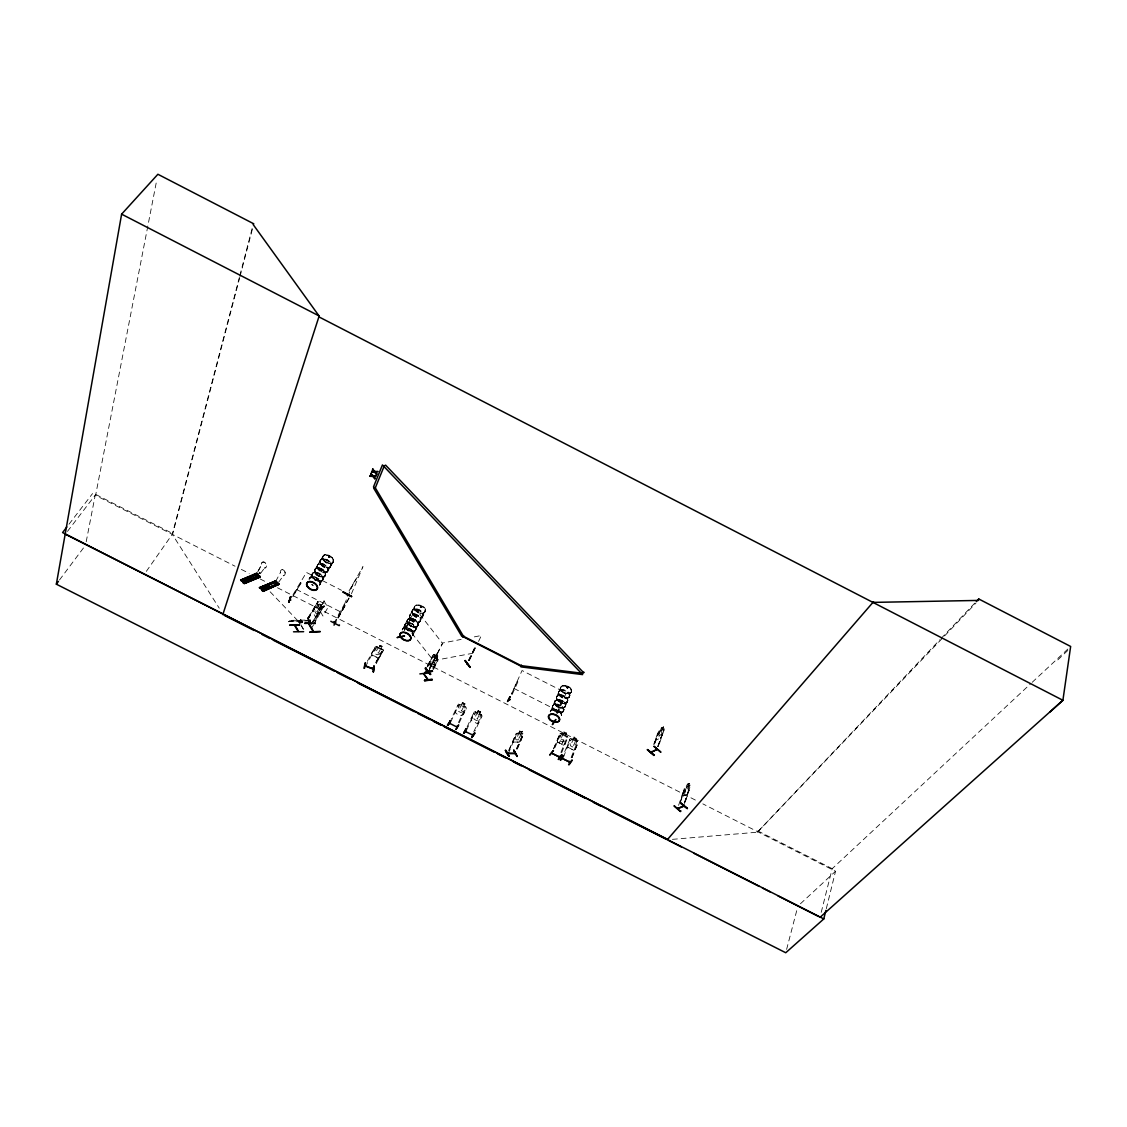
<?xml version="1.0" encoding="UTF-8"?>
<svg xmlns="http://www.w3.org/2000/svg" width="1127" height="1127" viewBox="0 0 1127 1127"><rect width="100%" height="100%" fill="white"/><g stroke="black" fill="none" stroke-linecap="round" stroke-linejoin="round"><path stroke-width="0.75" stroke-dasharray="5 3.75" d="M575.714 748.469L573.939 750.357L567.656 747.159L567.783 744.468M557.513 739.368L557.386 742.073L563.669 745.243L565.5 743.482M684.765 802.776L690.034 785.054L684.385 788.266L682.173 796.465L687.019 794.408L688.498 791.802M682.384 794.394L682.244 796.366L687.019 794.408M521.153 739.89L519.308 742.087L513.194 742.045L515.997 734.015L518.885 733.254L517.293 734.001L515.504 738.086L516.025 739.833L518.434 739.819L520.505 738.058L522.28 733.959L521.308 733.24M479.243 721.858L477.383 723.675L471.185 720.519L474.115 712.081L475.312 711.729L481.44 714.842L482.018 716.068L475.03 730.916M471.41 717.885L471.185 720.519M655.97 738.213L655.787 740.214L660.69 737.903L662.169 735.213L660.69 737.903M433.81 667.818L435.092 655.646M311.827 575.348L312.01 574.207M314.433 570.854L314.771 569.755M317.067 566.613L317.828 564.557M319.885 561.922L320.082 560.781M318.265 575.531L319.04 575.77M320.617 570.262L321.589 570.234L320.857 570.713M320.209 569.741L320.646 570.854L321.35 570.389M320.124 584.152L320.293 583.18M320.11 584.321L320.293 583.321M375.108 648.617L374.347 648.321L375.108 648.617L366.486 664.733M322.942 579.546L323.139 578.376M326.224 562.246L327.041 562.739L326.464 562.007M327.182 562.458L330.789 563.669M329.112 557.358C329.38 555.132 327.605 558.457 329.577 556.837M329.211 556.78L328.605 556.879M325.449 575.305C326.647 570.671 320.096 566.613 316.053 568.388M367.317 661.338L375.108 646.997L376.39 646.574L382.729 649.208M328.14 570.783L328.337 569.614M378.263 647.377L376.39 646.574M331.127 564.909L329.309 567.698M381.025 648.448L383.391 650.279L376.404 663.141M380.334 655.984L378.249 657.731C368.923 656.83 371.473 652.533 375.178 647.053M322.66 558.64C322.012 548.807 340.241 560.147 330.803 563.641M381.799 651.434L382.574 651.73L381.799 651.434L375.601 663.028M382.814 649.152L383.279 650.265M86.201 541.749L95.217 495.176L235.064 566.219M67.465 531.395L95.767 494.457L156.878 179.418M429.866 663.225L433.43 668.184L429.781 663.24L430.401 660.422M404.593 625.781L404.861 624.569M409.369 616.568L409.608 615.61M409.34 616.821L409.594 615.877M411.904 611.764L412.158 610.806M411.89 612.017L412.13 611.073M826.302 908.714L835.53 871.27L702.839 803.861M411.425 626.246L410.665 625.936M412.764 620.442L414.257 620.822M411.552 626.133L413.834 627.147L416.511 626.725M413.37 620.315L414.342 620.681L413.088 620.85M821.217 912.349L832.191 868.692L1030.909 683.497M418.765 612.426L418.582 611.834M418.666 612.017C402.917 602.593 434.332 602.325 422.991 615.722L423.188 614.905M413.144 634.839L413.412 633.599M421.259 607.509C422.695 606.087 418.244 606.382 421.033 607.622M415.694 629.937L415.976 628.711M418.089 625.358L418.202 623.301L417.342 626.358L417.962 625.612M420.385 620.963L420.667 619.723M422.907 616.145L423.16 615.159M239.389 277.327L172.276 534.325L219.244 608.171M239.84 275.622L252.279 227.964M146.327 571.361L172.797 533.592L239.53 278.284M239.981 276.58L252.434 228.922M786.604 949.413L797.028 909.461M259.125 573.023L259.886 573.023M672.425 839.347L757.358 832.205L939.89 639.742M317.279 615.736L315.588 617.159L312.672 612.031L316.87 603.692M312.757 612.031L316.898 603.79M684.202 803.016L690.02 787.04L684.469 804.537M684.413 803.213L690.245 787.238M680.44 802.185L684.667 789.618L683.878 789.675L684.667 789.618M688.611 785.73L689.386 786.054L687.949 790.351L684.371 793.45L685.399 787.759L687.414 784.223L689.47 783.335L688.696 785.632M688.682 785.787L689.47 783.335M678.595 805.368L684.385 788.266M680.215 801.987L684.441 789.435M657.661 746.539L663.888 730.507L658.464 746.468M657.886 746.736L664.31 729.07M658.238 746.271L663.944 728.549L658.126 731.986L653.688 744.454M660.619 730.282L661.324 727.887L663.479 726.957L661.394 727.957M662.563 729.366L663.409 726.901M654.477 743.087L659.084 730.845M654.252 744.186L658.224 733.184L654.491 744.383M550.258 711.729L550.61 710.841M552.399 706.671L552.765 705.77M554.343 702.107L556.541 699.782M556.358 697.359L556.71 696.472M558.471 692.372L558.837 691.471M554.442 701.924C556.597 707.531 557.795 706.953 563.641 707.643M560.513 701.698L561.683 701.431L561.922 702.572M563.81 692.401L564.599 692.837M561.049 702.206L561.246 701.374L561.176 702.276M560.852 690.034L563.965 692.823L564.345 692.119M566.67 687.695L567.388 687.118M566.98 687.245L568.233 687.836L567.12 688.09M301.022 583.068L300.345 582.49L301.022 583.068L292.879 596.535M567.684 687.879L567.656 687.202M563.43 711.193L563.782 710.306M560.88 707.967L564.599 707.376L565.782 705.53M567.318 701.867L567.684 700.98M569.431 696.711A5.917 3.663 23 0 0 563.331 690.02A5.917 3.663 23 0 0 559.781 695.359A5.917 3.663 23 0 0 569.431 696.711L569.755 694.739M571.896 757.795L577.545 743.89L576.7 743.679L577.433 744.059M572.009 757.64L578.109 742.51L577.587 741.27L571.361 738.171L570.192 738.537L563.88 753.724M571.15 757.414L576.799 743.524M575.869 740.397L576.785 741.834L575.094 746.004L573.037 747.116L570.544 745.849L569.938 743.383L571.628 739.227L573.263 739.157L574.108 736.819L576.77 738.171L575.714 740.467L577.489 741.369M563.387 757.147L570.318 740.228L569.473 740.016L570.318 740.228M560.922 752.357L566.642 738.495L567.374 738.861L566.642 738.495M561.655 752.723L567.853 737.481L565.529 735.297L566.529 733.128L563.852 731.817L559.344 743.017M561.838 744.299L566.501 733.184M553.653 748.638L559.992 733.395L562.965 733.973M553.766 748.483L560.063 733.48M555.019 747.497L560.175 735.17L559.33 734.959L560.175 735.17M550.525 711.32A5.903 3.592 23.1 0 1 557.076 710.63A5.903 3.592 23.1 0 1 561.359 715.786L563.12 711.56M563.486 710.714A5.874 3.592 23 0 0 557.414 704.107A5.874 3.592 23 0 0 553.935 709.334A5.874 3.592 23 0 0 563.486 710.714L567.022 702.22A5.846 3.592 23 0 0 560.992 695.641A5.846 3.592 23 0 0 557.513 700.881A5.846 3.592 23 0 0 567.022 702.22M567.374 701.388A5.846 3.592 23 0 0 561.345 694.795A5.846 3.592 23 0 0 557.865 700.036A5.846 3.592 23 0 0 567.374 701.388L569.121 697.219A5.832 3.606 23 0 0 563.106 690.64A5.832 3.606 23 0 0 559.626 695.88A5.832 3.606 23 0 0 569.121 697.219M569.473 696.387A5.818 3.606 23 0 0 563.458 689.794A5.818 3.606 23 0 0 559.978 695.049A5.818 3.606 23 0 0 569.473 696.387L571.192 692.203A5.804 3.592 23 0 0 565.219 685.639A5.818 3.606 23 0 0 561.725 690.907A5.818 3.606 23 0 0 571.206 692.232A5.818 3.606 23 0 0 565.219 685.639A5.804 3.592 23 0 0 561.753 690.893A5.804 3.592 23 0 0 571.192 692.203M557.499 713.588L566.163 692.978L522.055 670.523L511.447 694.077M340.988 612.539L353.103 583.842M558.189 706.925L558.288 707.122M561.88 701.628L560.908 701.473M566.966 687.85L566.909 687.09M556.738 713.194L560.908 703.389L561.655 703.783L560.908 703.389M351.427 593.844L362.964 566.627L348.243 592.309M550.906 710.475L552.681 706.249M553.061 705.417L556.639 696.937M557.006 696.106L558.767 691.95M559.133 691.119L560.725 687.385M554.681 701.614L554.991 700.881M344.101 604.734L344.763 605.298L344.101 604.734L337.086 617.033M517.18 748.821L523.576 733.945M517.293 749.046L523.675 733.916L523.097 733.156C519.167 734.691 524.534 727.845 521.336 733.297M345.045 605.312L338.128 617.441M357.287 577.207L349.201 591.436M516.462 748.835L522.336 735.325L523.153 735.537L522.336 735.325M516.575 749.046L522.449 735.537M508.897 750.554L516.039 734.086L517.082 733.198L523.097 733.156M508.291 753.554L516.039 735.382M519.801 731L518.899 733.254L519.801 731L522.407 731.043M508.77 750.343L515.969 734.057M512.207 694.471L518.026 681.581L517.18 681.37L518.026 681.581M511.559 693.908L517.279 681.201M473.72 731.874L480.567 717.04L481.285 717.406L480.567 717.04M481.342 714.941L479.595 714.053L480.736 711.813L478.087 710.531L477.13 712.799L475.509 712.813L473.636 716.857L474.143 719.265L476.608 720.519L478.736 719.435L480.609 715.391L479.623 713.997L480.623 711.841M466.465 730.24L474.157 713.785L473.34 713.574L474.157 713.785M477.115 712.63L478.116 710.475M467.113 726.901L473.425 713.419M458.464 722.52L464.845 709.052L465.564 709.418L464.845 709.052M459.196 722.886L466.198 708.08L465.662 706.925M455.604 709.94L455.393 712.518C460.76 718.533 464.93 714.349 466.31 708.094L465.733 706.868L458.393 704.093L451.265 718.871M450.589 722.196L458.421 705.798L457.604 705.601L458.421 705.798M468.522 660.309L475.369 646.151M468.691 660.549L475.524 646.377M469.198 660.197L476.031 646.025M469.367 660.422L476.2 646.25M478.538 641.418L481.398 635.501L471.255 637.473M432.74 669.029L436.698 661.619L433.162 669.621M433.416 669.579L437.854 660.901L436.797 658.083C439.995 656.477 434.008 651.209 437.797 655.942M436.304 653.829L435.219 655.984L433.402 654.632L430.542 660.478M429.767 667.48L437.699 653.308L429.697 669.565M430.021 667.438L437.037 653.421L437.868 653.519M429.401 669.17L442.545 643.038L461.126 639.432M429.443 669.621L442.587 643.489L415.624 608.918L404.339 630.289M434.177 654.646L435.233 656.125L434.205 655.773L432.176 659.802L432.05 662.591L433.458 664.564L435.078 663.873L437.882 655.928M427.203 666.268L432.669 655.9L427.866 666.804M427.457 666.226L433.402 654.632M427.612 666.846L433.078 656.492M413.215 634.416L415.342 630.331M415.778 629.528L420.033 621.343M420.456 620.54L422.555 616.525M420.935 607.185L421.597 606.904M404.579 630.232L410.298 619.413L405.621 629.345M402.635 629.035L404.776 624.964M405.227 624.147L409.538 616.004M409.974 615.201L412.073 611.186M412.51 610.397L414.44 606.791M407.171 620.498L407.551 619.794L407.636 623.344A5.931 3.663 27.6 0 0 417.244 626.358A5.931 3.663 27.6 0 0 412.764 619.033A5.931 3.663 27.6 0 0 407.692 623.316M375.629 662.845L381.842 651.237M376.362 663.338L383.391 650.209M380.898 648.49L382.166 646.278L379.405 645.207L378.32 647.476L376.573 647.588L374.432 651.547L374.897 653.787L377.489 654.787L379.785 653.632L381.912 649.673L380.898 648.419M275.706 581.349L280.384 572.657A3.156 2.31 66 0 1 282.13 569.698A3.156 2.31 66 0 1 285.075 572.755A3.156 2.31 66 0 1 283.215 575.77L283.342 575.714A3.156 2.31 66 0 0 285.201 572.713A3.156 2.31 66 0 0 282.243 569.656A3.156 2.31 66 0 0 280.384 572.657L280.384 572.657M258.238 570.783L261.422 565.021A3.156 2.324 65.3 0 1 263.309 562.035A3.156 2.324 65.3 0 1 266.282 565.092A3.156 2.324 65.3 0 1 264.394 568.078L264.521 568.036A3.156 2.324 65.3 0 0 266.409 565.036A3.156 2.324 65.3 0 0 263.436 561.979A3.156 2.324 65.3 0 0 261.549 564.965L256.773 573.615M461.366 704.713L459.788 704.826L457.872 708.855L458.365 711.264L460.83 712.518L462.986 711.447L464.887 707.418L463.915 706.023M464.902 703.924L462.422 702.515L461.422 704.826L458.365 704.15M337.846 617.427L349.046 597.803M337.931 617.906L350.751 595.45M338.213 618.061L345.341 605.467M463.535 713.969L461.577 715.56M323.998 600.93L327.901 607.594L322.984 616.06L319.054 609.411L324.153 600.93L319.054 609.411M314.898 621.442L324.083 605.678L314.377 623.428M311.883 627.697L313.545 624.851M324.646 606.199L322.871 606.368L314.56 620.611M319.913 609.101L320.984 605.241L319.758 603.072L318.462 605.284M311.01 624.358L321.265 607.354L314.179 620.752M312.982 621.512L321.265 607.354M321.857 606.819L323.815 607.425L321.857 606.819L324.083 605.678L322.561 605.805L313.405 621.47M308.178 622.104L309.221 620.329M308.446 622.569L310.334 620.766L309.488 620.78M309.545 621.202L310.277 619.949L309.812 621.653M309.277 621.456L307.516 618.413L308.784 616.976L308.375 619.146L307.586 618.413L317.997 601.452L308.333 619.019L307.643 618.385M307.516 618.413L308.784 616.976M307.953 619.146L308.77 617.004M302.487 622.597C294.584 624.626 302.825 618.892 300.444 619.526M299.106 622.668L300.867 619.526M299.388 622.752L300.853 619.554M299.303 623.034L301.289 620.259L299.472 623.344M299.838 623.344L301.275 620.287M308.023 619.033L318.363 602.1M320.195 583.955L322.547 579.968M323.026 579.179L327.746 571.206A5.945 3.663 30.5 0 0 322.885 563.697A5.945 3.663 30.5 0 0 318.237 568.233A5.945 3.663 30.5 0 0 327.675 571.22M328.211 570.417L330.535 566.501A5.931 3.677 30.5 0 0 325.689 559.006A5.931 3.677 30.5 0 0 321.054 563.556A5.931 3.677 30.5 0 0 330.465 566.515L330.014 567.275M331.014 565.726L333.31 561.795M311.348 624.316L307.953 618.399L317.997 601.452M481.44 714.842L481.891 716.11M322.9 569.67L319.998 568.417A5.945 3.649 30.4 0 0 315.419 572.967L319.11 575.7L318.265 575.714M302.853 621.54L288.639 621.47L289.273 620.413L310.277 620.005M288.85 621.836L289.498 620.78L310.488 620.315M329.352 557.104L328.563 556.907M319.674 584.744A6.001 3.663 30.4 0 0 316.898 578.179A6.001 3.663 30.4 0 0 309.531 578.531L311.911 574.559M317.166 565.824L312.404 573.77L312.912 572.995M317.645 565.036L319.983 561.133M320.462 560.358L322.829 556.456M293.034 594.647L306.459 572.46L341.523 590.309M292.95 596.352L301.092 582.884M320.096 560.683L321.688 559.161M314.616 569.825L315.278 568.825M312.024 574.108L312.573 573.291M309.714 578.052L309.164 578.869A6.086 3.705 30.4 0 1 316.757 578.419A6.086 3.705 30.4 0 1 319.575 585.082M309.516 578.545L310.052 577.757M327.21 572.009A5.945 3.663 30.5 0 0 322.421 564.486A5.945 3.663 30.5 0 0 317.772 569.022A5.945 3.663 30.5 0 0 327.21 572.009L328.098 570.896M324.9 576.136L325.576 575.15M322.026 580.743L322.576 579.954M322.35 580.475L322.9 579.658M319.519 585.251L320.068 584.434M570.192 738.537L573.234 739.213M567.656 747.159L573.981 750.3M561.133 733.099L567.332 736.227M563.852 731.817L566.374 733.212M278.608 582.279L283.342 575.714M567.909 737.551L567.261 736.283M260.647 573.263L264.521 568.036M309.643 620.864L288.639 621.47M59.477 579.996L84.483 546.595M69.001 524.21L92.541 493.584M412.2 610.693L413.045 609.693L412.468 610.468M410.256 614.708L409.65 615.497L410.51 614.497M407.354 620.033L407.946 619.117M404.903 624.457L405.762 623.456M402.578 629.12L403.184 628.345L402.311 629.331A6.029 3.691 27.6 0 1 410.087 629.063A6.029 3.691 27.6 0 1 412.538 635.501M425.147 611.876L422.386 613.44L417.92 612.074M422.019 617.202L422.864 616.23M419.498 622.019L420.357 621.047M414.806 630.993L415.666 630.035M412.482 635.698L413.102 634.938M941.101 638.474L975.109 602.79M757.358 832.205L976.024 602.959M558.879 691.386L559.696 690.597M556.752 696.387L557.583 695.584M566.613 687.54L567.726 688.343M554.709 701.191C558.133 697.613 565.613 700.642 565.768 705.502M567.318 688.076L568.064 687.583M552.808 705.685L553.625 704.896M550.652 710.757L551.483 709.968M560.866 701.67L561.781 701.543M566.853 693.725L571.29 692.387L571.206 689.33M562.077 702.501L561.964 701.727M568.543 697.74L569.36 696.951A5.917 3.663 23 0 0 563.218 690.288A5.917 3.663 23 0 0 559.682 695.613A5.917 3.663 23 0 0 569.318 696.979M566.444 702.741L567.275 701.952A5.931 3.649 23 0 0 561.105 695.274A5.931 3.649 23 0 0 557.569 700.6A5.931 3.649 23 0 0 567.233 701.98M565.416 706.446L563.556 707.812M564.599 707.333L565.303 706.629A5.874 3.606 23 0 0 559.119 700.036A5.874 3.606 23 0 0 555.625 705.291L559.401 707.643M562.542 712.081L563.373 711.292A5.959 3.649 23 0 0 557.161 704.6A5.959 3.649 23 0 0 553.625 709.911A5.959 3.649 23 0 0 563.331 711.306M660.577 730.24L659.225 731.479L658.055 737.128L661.718 733.874L663.268 729.578L662.493 729.296M1057.816 659.887L1067.917 650.349M1032.191 682.314L1070.65 646.461M800.409 903.798L835.53 871.27M433.332 668.198L437.91 660.943L436.797 658.083M315.602 617.033L317.194 615.736M317.913 564.458L318.871 563.838M315.166 568.98L316.152 568.219M312.658 573.192L313.616 572.586M309.784 577.954L310.756 577.348M326.52 572.389L327.478 571.783A6.044 3.719 30.5 0 0 322.576 564.148A6.044 3.719 30.5 0 0 317.856 568.755A6.044 3.719 30.5 0 0 327.45 571.783M325.013 575.982C321.251 578.827 314.856 575.235 314.56 570.685L314.644 571.995M321.35 581.138L322.28 580.546M407.847 619.287L408.89 618.568M416.398 626.908L417.441 626.203M658.224 733.184L658.464 733.381M664.113 730.705L663.31 730.789M569.529 693.57L570.544 693.091M689.541 783.392L687.414 784.223M259.379 572.206L260.351 573.206M258.773 573.544L260.083 572.981M317.645 612.975L316.039 613.567L314.884 611.524L315.236 608.763L317.518 604.889L318.547 605.284M413.045 620.089L414.074 620.315M420.272 606.354L421.315 606.537M375.164 647.109L376.39 646.729M560.034 733.522L561.133 733.184M324.097 555.048L325.224 554.752M324.111 576.573L318.73 575.939M416.046 605.072L417.229 604.805M410.298 619.413L410.763 620.005M433.726 660.563L472.819 653.266M556.555 699.768L557.823 699.557M434.191 654.548L437.769 659.436M316.814 603.804L318.462 605.143M563.021 734.1L561.401 734.156L559.682 738.298L560.274 740.777L562.753 742.059L564.824 740.96L566.529 736.804L565.5 735.367M317.617 603.649L320.575 610.228M324.745 606.382L324.139 606.396M319.702 607.326L320.575 608.721M308.164 618.793L311.559 623.949M302.473 621.935L299.317 622.315M298.894 622.301L302.698 622.245M513.194 742.045L519.308 742.087M317.222 568.093L319.998 568.445A5.945 3.649 30.4 0 1 324.858 575.953A5.945 3.649 30.4 0 1 315.419 572.967M421.244 607.636L420.526 606.932M411.355 618.54L408.791 618.779L414.37 619.23L418.173 623.287M414.032 621.357L412.891 620.54M415.3 626.992L412.482 626.612M557.738 699.754L562.077 700.755L565.233 703.572M326.295 562.443L327.182 562.542M419.582 613.116L421.019 613.44M411.355 618.512L415.595 620.259L418.061 623.485M566.853 693.739L563.965 692.823M561.514 702.6L560.612 701.797M559.401 707.615L560.88 707.981M379.447 645.377L382.025 646.377M371.854 655.083L378.235 657.576M328.027 555.104A5.931 3.677 30.5 0 1 332.789 562.627A5.903 3.663 30.5 0 1 323.407 559.654A5.903 3.663 30.5 0 1 328.027 555.104A5.903 3.663 30.5 0 1 332.775 562.598A5.931 3.677 30.5 0 1 323.364 559.668A5.931 3.677 30.5 0 1 328.027 555.104L329.422 555.653M412.383 626.823L408.495 624.428L407.241 622.019M513.982 688.442L558.541 711.095M296.246 589.351L340.917 612.046M95.767 494.457L172.797 533.592M757.738 830.881L832.191 868.692M241.347 569.403L249.194 573.389M260.182 578.982L266.465 582.166M277.453 587.745L696.556 800.663M462.394 702.558L465.057 703.854L463.887 706.08L465.634 706.967M478.144 710.644L480.595 711.884M475.298 711.87L477.13 712.799M562.725 734.832L565.19 736.114M561.007 738.988L563.486 740.27M557.513 741.975L563.641 745.144M321.434 569.036L324.858 571.981L325.618 574.291M411.045 626.034L408.594 624.231M326.605 562.767L322.674 558.668M422.794 606.537L423.907 607.523M270.156 591.802L297.331 620.23M406.41 626.358L433.782 661M571.206 689.301C569.544 684.906 558.654 683.54 560.837 690.02M432.923 660.859L434.332 662.831L436.346 658.802L434.952 656.83M436.459 654.674L437.008 656.647L436.107 655.393M301.064 624.851L304.248 630.585M301.613 626.415L303.29 629.19M324.956 571.798L325.534 572.967M332.803 558.598L333.564 560.894M565.247 703.586L565.669 705.699M407.086 620.921L407.213 622.005M552.399 706.784L552.441 707.897M554.428 701.924L555.597 705.305A5.874 3.606 23 0 0 565.19 706.657M556.344 697.486L556.386 698.585M558.471 692.485L558.499 693.598M561.626 714.166L561.669 715.279A5.987 3.635 23.1 0 0 556.597 709.756A5.987 3.635 23.1 0 0 550.356 711.616M563.754 709.08L563.796 710.193M313.052 585.476A6.001 3.663 30.4 0 1 311.714 584.659M309.052 579.334A6.001 3.663 30.4 0 1 315.729 578.602A6.001 3.663 30.4 0 1 319.73 584.758M313.207 585.237A6.086 3.705 30.4 0 1 311.855 584.406M309.136 579.01A6.086 3.705 30.4 0 1 315.912 578.264A6.086 3.705 30.4 0 1 319.969 584.519M313.531 578.644A6.072 3.719 30.4 0 1 314.546 572.572A6.072 3.719 30.4 0 1 322.759 577.616A6.072 3.719 30.4 0 1 317.476 581.067M316.039 580.475A6.072 3.719 30.4 0 1 314.701 579.644M313.433 578.898A5.973 3.663 30.4 0 1 314.419 572.925A5.973 3.663 30.4 0 1 322.505 577.883A5.973 3.663 30.4 0 1 317.321 581.278M315.898 580.701A5.973 3.663 30.4 0 1 314.574 579.884M316.194 580.236A6.072 3.719 30.4 0 1 313.236 572.784A6.072 3.719 30.4 0 1 322.561 576.601A6.072 3.719 30.4 0 1 317.631 580.828M550.244 711.884A5.987 3.635 23.1 0 1 556.484 710.024A5.987 3.635 23.1 0 1 561.556 715.504M550.554 711.348A5.903 3.592 23.1 0 1 557.442 709.785A5.903 3.592 23.1 0 1 561.373 715.8M554.639 711.137A5.874 3.578 23 0 1 555.202 704.924A5.874 3.578 23 0 1 563.486 710.024A5.874 3.578 23 0 1 555.921 711.926M402.184 629.852A5.945 3.649 27.6 0 1 409.087 629.26A5.945 3.649 27.6 0 1 412.792 635.234M402.269 629.528A6.029 3.691 27.6 0 1 409.27 628.922A6.029 3.691 27.6 0 1 413.017 634.994M402.395 629.965A5.945 3.649 27.6 0 1 409.524 628.429A5.945 3.649 27.6 0 1 412.623 635.177M408.481 630.923A5.917 3.649 27.6 0 1 405.959 623.823A5.917 3.649 27.6 0 1 415.145 627.598A5.917 3.649 27.6 0 1 409.89 631.5M686.428 787.322L684.991 791.605L686.907 790.788L688.358 786.491L686.428 787.322M687.667 784.505L687.414 785.265L688.907 783.969L687.667 784.505M660.267 730.986L658.717 735.283L660.676 734.367L662.211 730.071L660.267 730.986M661.577 728.155L661.31 728.915L662.831 727.549L661.577 728.155M576.052 738.34L575.756 739.087L574.164 738.27L574.46 737.537L576.052 738.34M575.446 741.157L573.77 745.327L571.276 744.059L572.967 739.904L575.446 741.157M564.233 732.48L563.923 733.212L565.515 734.043L564.233 732.48M521.674 731.423L519.801 732.156L521.674 731.423M520.984 733.973L519.209 738.058L516.786 738.072L518.575 733.987L520.984 733.973M480.017 711.982L479.679 712.701L478.102 711.898L478.44 711.179L480.017 711.982M479.285 714.715L477.411 718.772L474.946 717.519L476.834 713.476L479.285 714.715M464.324 704.009L463.986 704.727L462.408 703.924L462.746 703.206L464.324 704.009M463.577 706.742L461.661 710.785L459.196 709.531L461.112 705.502L463.577 706.742M381.391 646.489L379.348 646.546L381.391 646.489M380.532 649.124L378.404 653.082L375.812 652.082L377.954 648.124L380.532 649.124M320.505 605.227L320.096 605.917L319.758 603.917L320.505 605.227M319.293 608.002L317.025 611.891L315.856 609.862L318.138 605.974L319.293 608.002M567.698 700.853L567.656 699.74L567.698 700.853M315.588 572.699A5.931 3.649 30.4 0 0 325.013 575.672A5.931 3.649 30.4 0 0 320.209 568.191A5.931 3.649 30.4 0 0 315.588 572.699M323.167 560.049A5.889 3.663 30.5 0 0 332.535 562.979A5.889 3.663 30.5 0 0 327.802 555.512A5.889 3.663 30.5 0 0 323.167 560.049M315.49 572.812A5.987 3.677 30.4 0 0 324.985 575.812A5.987 3.677 30.4 0 0 320.153 568.262A5.987 3.677 30.4 0 0 315.49 572.812M320.674 564.078A6.029 3.733 30.5 0 0 330.239 567.092A6.029 3.733 30.5 0 0 325.393 559.457A6.029 3.733 30.5 0 0 320.674 564.078M320.575 564.345A5.931 3.677 30.5 0 0 330 567.304A5.931 3.677 30.5 0 0 325.224 559.795A5.931 3.677 30.5 0 0 320.575 564.345M317.997 568.515A6.044 3.719 30.5 0 0 327.591 571.544A6.044 3.719 30.5 0 0 322.716 563.909A6.044 3.719 30.5 0 0 317.997 568.515M320.815 563.838A6.029 3.733 30.5 0 0 330.38 566.839A6.029 3.733 30.5 0 0 325.534 559.217A6.029 3.733 30.5 0 0 320.815 563.838M315.166 573.404A5.931 3.649 30.4 0 0 324.59 576.376A5.931 3.649 30.4 0 0 319.786 568.896A5.931 3.649 30.4 0 0 315.166 573.404M315.264 573.178A5.987 3.677 30.4 0 0 324.773 576.179A5.987 3.677 30.4 0 0 319.927 568.628A5.987 3.677 30.4 0 0 315.264 573.178M313.01 576.968A5.973 3.663 30.4 0 0 322.491 579.968A5.973 3.663 30.4 0 0 317.645 572.46A5.973 3.663 30.4 0 0 313.01 576.968M555.724 705.108A5.846 3.578 23 0 0 565.233 706.474A5.846 3.578 23 0 0 559.203 699.895A5.846 3.578 23 0 0 555.724 705.108M555.879 704.784A5.832 3.578 23 0 0 565.36 706.15A5.832 3.578 23 0 0 559.344 699.571A5.832 3.578 23 0 0 555.879 704.784M561.584 691.302A5.79 3.592 23 0 0 571.009 692.626A5.79 3.592 23 0 0 565.05 686.075A5.79 3.592 23 0 0 561.584 691.302M557.682 700.346A5.931 3.649 23 0 0 567.332 701.712A5.931 3.649 23 0 0 561.218 695.021A5.931 3.649 23 0 0 557.682 700.346M555.555 705.53A5.832 3.578 23 0 0 565.05 706.897A5.832 3.578 23 0 0 559.02 700.318A5.832 3.578 23 0 0 555.555 705.53M553.737 709.644A5.959 3.649 23 0 0 563.444 711.052A5.959 3.649 23 0 0 557.273 704.347A5.959 3.649 23 0 0 553.737 709.644M409.946 619.089A5.889 3.649 27.6 0 0 419.441 622.104A5.889 3.649 27.6 0 0 414.99 614.807A5.889 3.649 27.6 0 0 409.946 619.089M410.017 618.808A5.987 3.705 27.6 0 0 419.667 621.879A5.987 3.705 27.6 0 0 415.145 614.469A5.987 3.705 27.6 0 0 410.017 618.808M407.819 623.132A5.889 3.635 27.6 0 0 417.314 626.147A5.889 3.635 27.6 0 0 412.862 618.864A5.889 3.635 27.6 0 0 407.819 623.132M415.032 609.482A5.846 3.649 27.6 0 0 424.47 612.454A5.846 3.649 27.6 0 0 420.075 605.185A5.846 3.649 27.6 0 0 415.032 609.482M407.974 622.851A5.874 3.635 27.6 0 0 417.441 625.865A5.874 3.635 27.6 0 0 413.003 618.596A5.874 3.635 27.6 0 0 407.974 622.851M414.835 609.876A5.832 3.649 27.6 0 0 424.245 612.863A5.832 3.649 27.6 0 0 419.864 605.593A5.832 3.649 27.6 0 0 414.835 609.876M412.552 614.004A5.959 3.719 27.6 0 0 422.174 617.061A5.959 3.719 27.6 0 0 417.68 609.651A5.959 3.719 27.6 0 0 412.552 614.004M410.369 618.286A5.889 3.649 27.6 0 0 419.864 621.287A5.889 3.649 27.6 0 0 415.426 614.004A5.889 3.649 27.6 0 0 410.369 618.286M412.482 614.285A5.874 3.663 27.6 0 0 421.963 617.286A5.874 3.663 27.6 0 0 417.539 609.989A5.874 3.663 27.6 0 0 412.482 614.285M410.143 618.568A5.987 3.705 27.6 0 0 419.793 621.625A5.987 3.705 27.6 0 0 415.271 614.215A5.987 3.705 27.6 0 0 410.143 618.568M412.693 613.764A5.959 3.719 27.6 0 0 422.301 616.807A5.959 3.719 27.6 0 0 417.821 609.397A5.959 3.719 27.6 0 0 412.693 613.764M412.905 613.482A5.874 3.663 27.6 0 0 422.386 616.483A5.874 3.663 27.6 0 0 417.962 609.186A5.874 3.663 27.6 0 0 412.905 613.482M407.594 623.583A5.874 3.635 27.6 0 0 417.075 626.598A5.874 3.635 27.6 0 0 412.623 619.329A5.874 3.635 27.6 0 0 407.594 623.583M405.283 627.767A6.015 3.705 27.6 0 0 414.975 630.866A6.015 3.705 27.6 0 0 410.411 623.442A6.015 3.705 27.6 0 0 405.283 627.767M405.41 627.528A6.015 3.705 27.6 0 0 415.102 630.613A6.015 3.705 27.6 0 0 410.552 623.189A6.015 3.705 27.6 0 0 405.41 627.528M405.635 627.232A5.917 3.649 27.6 0 0 415.173 630.275A5.917 3.649 27.6 0 0 410.693 622.977A5.917 3.649 27.6 0 0 405.635 627.232"/><path stroke-width="1.5" d="M465.183 660.746L470.058 667.283M334.029 625.175L336.353 619.582M335.282 623.301L335.747 622.259M346.947 594.422L347.201 595.112M424.654 680.102L424.724 680.835L432.134 679.792M424.541 680.469L432.05 679.13M507.375 753.343L515.109 753.273M514.729 753.569L507.502 753.554L508.587 753.075M364.599 668.156L365.528 662.606M364.909 665.634L366.064 665.564M373.854 666.296L373.361 672.016L374.051 665.93M825.88 910.419L823.795 918.928L785.744 952.738L56.35 584.18L121.617 214.158L157.893 174.262L253.772 223.808L253.166 224.555L319.026 315.898L318.744 316.786L1062.902 700.29L1070.65 646.461L978.743 598.972L976.32 601.508M978.743 598.972L978.461 600.423L872.946 602.396M222.822 614.638L319.166 315.969L121.617 214.158M680.807 802.875L687.245 808.313M680.933 810.933L680.44 811.482L674.059 806.016M683.244 805.692L683.99 806.171L677.862 808.693M678.567 807.932L678.341 807.749M654.026 746.539L660.774 751.934M654.378 754.879L653.871 755.442L647.25 749.709M656.647 749.216L657.083 749.356M656.872 749.413L651.082 752.512L651.899 751.723M654.083 746.229L660.718 752.244M651.068 752.554L651.66 751.526M288.991 601.931L290.512 596.704L289.075 601.931M288.766 602.184L291.132 596.606M289.949 599.803L290.851 600.029L289.921 599.536M375.277 477.876L374.84 478.778L372.798 476.425L369.867 476.27L372.628 475.552M372.403 475.918L370.966 473.523L373.051 475.904L376.164 475.693M377.01 473.594L376.573 474.495L374.516 472.143L371.586 471.974L372.009 471.1M374.347 471.255L372.685 469.212L374.77 471.607L377.897 471.396M572.248 760.302L569.065 764.81M374.84 478.778L373.657 476.045M373.446 476.411L375.939 476.073M376.573 474.495L375.39 471.748M375.164 472.128L377.672 471.776M569.318 762.021L569.529 761.317M583.955 672.199L582.321 673.284L521.167 665.648L463.422 636.248L375.305 487.864L373.488 486.934L382.433 464.916L582.603 674.594L521.505 666.959L521.435 665.071M463.69 635.67L461.831 636.375L373.657 488.09L375.305 487.864L384.279 465.86L385.617 465.155L583.716 672.791M560.401 760.316L563.655 755.527L560.57 760.063M559.26 756.781L559.26 756.231M558.485 759.133L561.964 755.16M561.683 754.611L558.33 759.513L561.993 755.217M553.484 750.413L549.708 755.104L553.272 750.695M555.766 719.477L552.357 724.633L555.738 719.871M553.92 722.337L553.301 721.21M335.452 622.104L334.113 621.991M517.124 756.386L513.799 750.286L517.194 756.104M428.063 670.706L428.387 671.889M517.025 756.485L513.856 750.004M514.574 753.569L514.63 752.864M351.483 596.704L343.002 591.985L351.68 596.338M509.094 756.386C503.882 744.609 504.826 752.597 509.277 756.104M510.165 699.303L509.207 699.36M507.544 701.445L510.024 696.697M507.615 701.431L510.094 696.669M463.141 636.713L520.815 666.085M472.889 735.353L472.481 734.325M471.847 737.551L474.918 733.198L471.931 737.241M471.748 737.621L474.65 732.663M464.972 731.338L466.169 731.141M463.831 733.142L466.536 728.549M456.604 726.281L457.182 727.366M455.9 729.592L458.661 724.915L456.083 729.211M450.617 720.477L447.982 725.112M449.983 723.506L449.138 723.337L450.293 723.083M465.24 660.436L470.142 667.015M466.817 663.662L467.494 664.31M432.289 670.79C409.34 676.313 447.799 668.48 425.147 672.255M425.851 667.677C423.372 668.522 430.5 675.397 430.782 674.115M427.274 673.058L419.864 673.904M428.133 671.143L429.091 670.551M428.415 671.424L429.26 670.776M650.871 752.258L657.111 749.413M401.494 637.318L400.973 637.009M397.225 637.643L404.537 635.867M397.352 637.403L404.396 636.121M372.643 668.339L373.347 669.17L365.021 665.944M372.685 668.156L372.572 668.903M462.859 637.29L463.422 636.248M428.316 679.933L423.724 673.594M339.495 625.006L339.171 625.654L330.803 621.287M447.419 725.224L450.42 720.731L447.813 725.478M447.799 725.365L450.349 720.745M334.381 621.54L334.141 622.245M343.087 591.914L351.539 596.577M309.812 632.247L320.237 631.754M310.01 631.937L320.026 631.388M313.109 631.5L308.389 623.358M313.545 631.5L308.84 623.358M315.123 622.851L315.137 623.583L304.882 623.062M466.339 728.803L463.577 733.409L465.958 728.662M465.86 731.761L465.24 731.212M472.171 734.959L473.157 735.255L465.113 731.409M374.516 472.143L374.995 471.241M372.798 476.425L373.276 475.524M372.473 469.748L372.91 468.846M370.755 474.044L371.192 473.143M369.867 476.27L370.29 475.397M520.561 666.663L521.167 665.648M680.454 811.454L674.355 805.847M509.15 699.332L509.855 699.698M561.993 758.344L570.248 762.261M568.6 764.599L571.896 760.049M56.35 584.18L58.435 581.391M66.859 526.999L62.591 532.564L823.795 918.928M667.226 839.798L873.552 601.705M430.204 674.552L425.273 668.1M430.556 674.439L425.654 667.959M1049.984 712.025L1062.902 700.29L820.132 917.251M363.936 668.311L365.275 662.873M240.685 580.067L256.547 573.206L260.21 576.939L244.179 583.631L260.196 576.939M240.615 579.982L241.263 580.687L257.576 573.798L241.713 581.109L257.534 573.967L256.956 573.164M241.671 581.081L257.604 574.291M259.097 575.827L243.164 582.603L259.097 575.827L259.788 576.531L243.784 583.222L260.154 576.925M243.221 582.673L259.506 575.798M243.841 583.293L259.717 576.432M680.666 803.283L687.188 808.622M259.731 587.801L275.509 580.94L279.059 584.166L262.971 591.365M259.435 587.745L275.904 580.912L259.365 587.646M259.985 588.28L276.524 581.546M683.709 805.932L677.468 808.538M278.397 583.687L261.887 590.238L278.439 583.532L278.721 584.265L263 591.365M262.859 591.013L279.059 584.166L262.366 590.745M687.456 808.524L680.75 803.185M365.063 665.691L373.22 668.846M570.135 762.416L562.021 758.302M559.668 757.302L551.695 753.188L559.95 757.119M465.057 660.802L469.959 667.395M467.353 664L467.254 663.986M424.456 680.483L432.12 679.863M449.25 723.14L457.28 727.211M304.67 623.414L314.94 623.203M289.639 625.203L299.768 625.048L289.639 625.26M293.527 631.81L303.642 631.683M261.887 590.238L262.563 590.957M243.15 582.574L259.449 575.953M257.576 573.798L241.234 580.602L241.741 581.109M505.319 750.399L509.108 756.485M371.783 471.48L374.122 471.621M428.035 680.004L423.484 673.707M456.562 726.816L457.139 727.07M373.347 671.96L373.995 666.296M509.643 699.909L509.024 699.543M553.709 722.294L553.188 721.731M260.281 588.364L276.594 582.053M240.924 580.067L256.956 573.615M65.338 534.184L667.621 839.347M224.4 615.427L254.223 630.542M262.084 634.529L269.931 638.502M273.072 640.094L334.31 671.114M337.452 672.706L350.018 679.074M357.879 683.061L414.398 711.7M417.539 713.292L430.105 719.66M433.247 721.252L441.094 725.224M444.235 726.816L494.485 752.272M497.627 753.864L505.488 757.837M513.334 761.824L521.181 765.797M529.042 769.783L585.575 798.423M593.422 802.396L601.269 806.383M609.129 810.355L665.663 838.995M668.79 840.587L681.272 846.912M693.753 853.224L759.274 886.428M762.401 888.006L770.206 891.964M777.996 895.909L818.568 916.462M243.7 578.827L246.869 582.053M242.629 579.292L245.799 582.518M241.023 579.968L244.193 583.194M259.774 587.646L262.915 590.858M248.349 576.841L251.518 580.081M246.728 577.531L249.912 580.757M245.306 578.151L248.475 581.377M255.308 573.868L258.492 577.123M265.549 585.223L268.705 588.449M264.112 585.843L267.254 589.055M262.478 586.519L265.634 589.731M261.394 586.97L264.549 590.182M267.184 584.547L270.339 587.773M274.241 581.602L277.397 584.857M294.908 625.147L298.57 631.402M294.485 625.161L298.148 631.416M654.223 755.203L647.546 749.525L654.223 755.273M307.277 586.547A6.001 3.635 30.3 0 0 316.786 589.562A6.001 3.635 30.3 0 0 311.911 582.053A6.001 3.635 30.3 0 0 307.277 586.547M307.446 586.265A5.987 3.635 30.3 0 0 316.941 589.28A5.987 3.635 30.3 0 0 312.08 581.786A5.987 3.635 30.3 0 0 307.446 586.265M549.624 719.519A5.889 3.564 23.1 0 0 559.203 720.928A5.889 3.564 23.1 0 0 553.103 714.335A5.889 3.564 23.1 0 0 549.624 719.519M549.765 719.223A5.874 3.564 23.1 0 0 559.316 720.632A5.874 3.564 23.1 0 0 553.23 714.039A5.874 3.564 23.1 0 0 549.765 719.223M400.465 637.037A5.945 3.62 27.5 0 0 410.031 640.108A5.945 3.62 27.5 0 0 405.509 632.81A5.945 3.62 27.5 0 0 400.465 637.037M400.62 636.769A5.931 3.62 27.5 0 0 410.158 639.812A5.931 3.62 27.5 0 0 405.65 632.543A5.931 3.62 27.5 0 0 400.62 636.769"/></g></svg>
